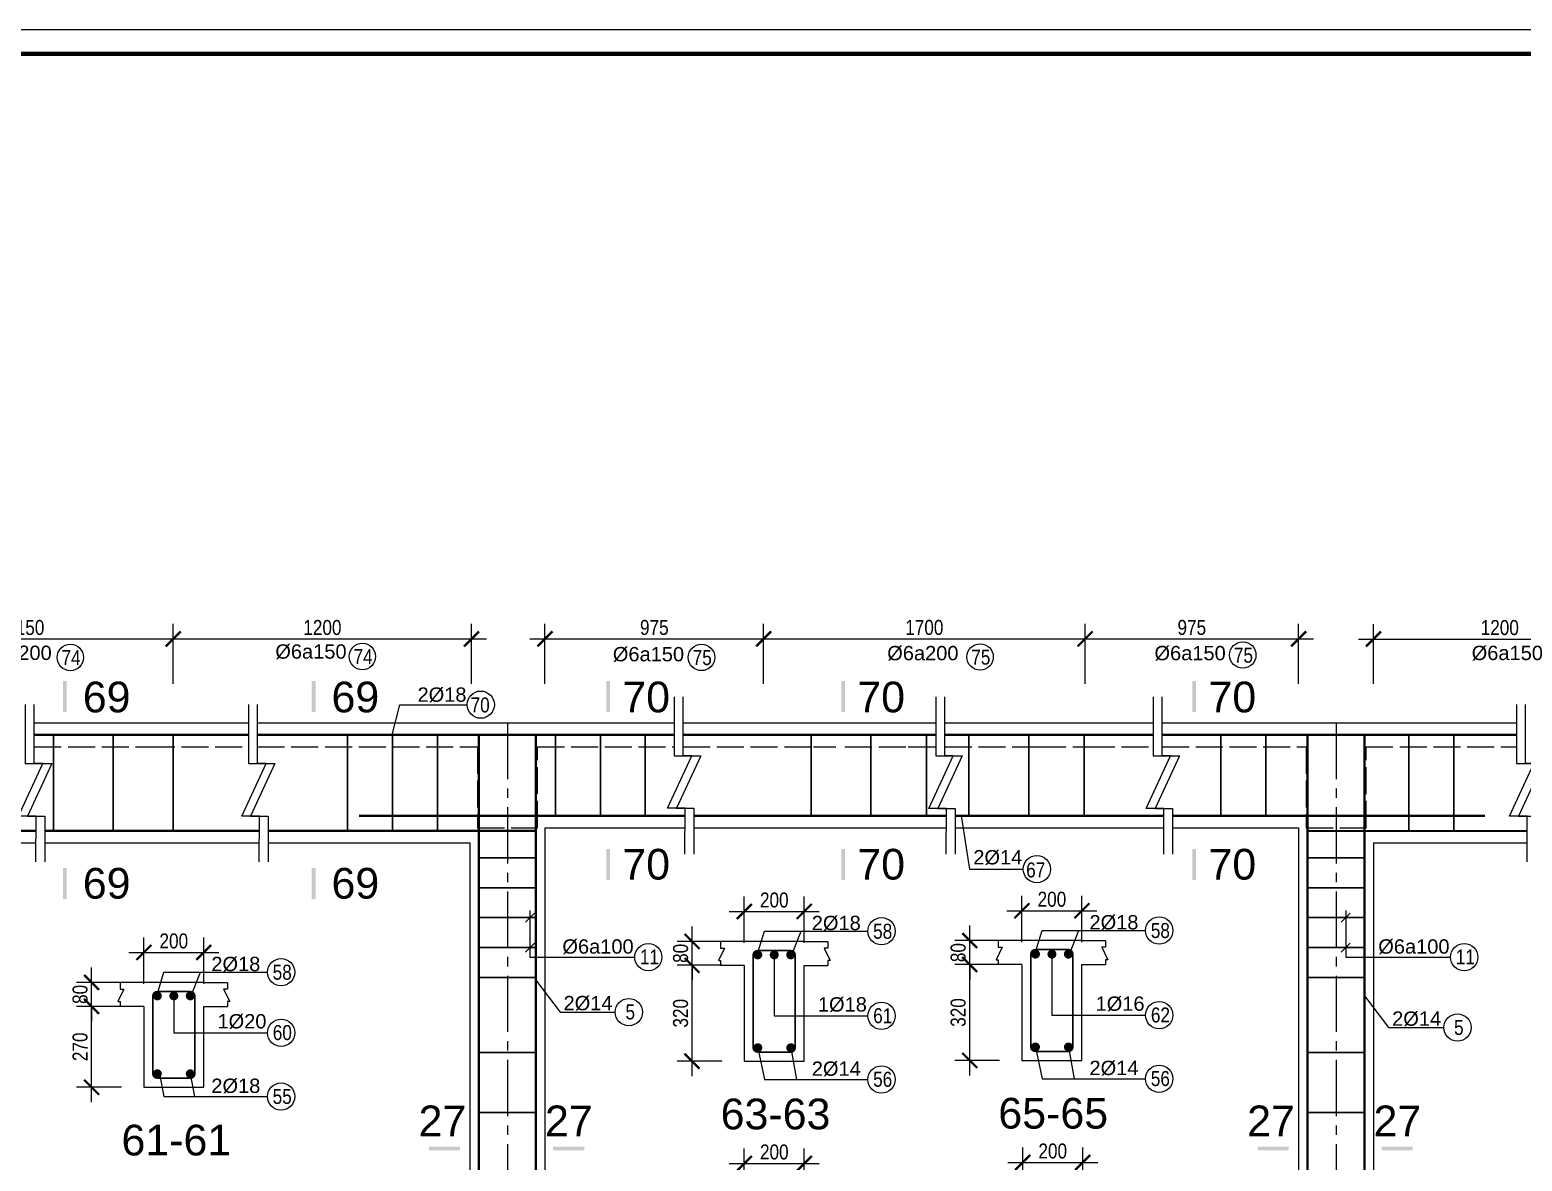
# Model space of a CAD drawing. Header units: inches. Extents: x 1604615 to 1925968, y -294302 to 52467.
# Drawn here: x 1654058 to 1673974, y -225307 to -210202 of the extents above; entities that cross this region are included whole.
import ezdxf

# ---------------------------------------------------------------- set-up
doc = ezdxf.new("R2010")
doc.units = ezdxf.units.IN
doc.header["$LTSCALE"] = 20
doc.header["$MEASUREMENT"] = 0
doc.linetypes.add('ACAD_ISO02W100', pattern=[15, 12, -3])
doc.linetypes.add('CENTER2', pattern=[1.125, 0.75, -0.125, 0.125, -0.125])
doc.layers.get('0').update_dxf_attribs({"lineweight": 13})
for name, color, linetype, lineweight in [('BORDER', 3, 'Continuous', 40), ('Duong bao', 4, 'Continuous', 30), ('duong thep', 211, 'Continuous', 70), ('net 0.2', 5, 'Continuous', 20), ('net dut', 7, 'Continuous', 9), ('truc', 16, 'CENTER2', 9)]:
    doc.layers.add(name, color=color, linetype=linetype, lineweight=lineweight)
doc.layers.add('TEXT', color=9, linetype='Continuous')
doc.styles.add('chu', font='VHELVCN.TTF')
doc.styles.add('thep', font='ARIAL.TTF')
doc.dimstyles.new('tl25', dxfattribs={"dimscale": 100, "dimtxt": 2, "dimasz": 2, "dimexe": 2, "dimexo": 3, "dimgap": 0.5, "dimtad": 1, "dimdec": 0, "dimlfac": 0.25, "dimdsep": 46, "dimtxsty": 'chu', "dimblk": 'ARCHTICK', "dimcen": 8, "dimdle": 2, "dimclrd": 1, "dimclre": 1, "dimclrt": 2, "dimadec": 0, "dimazin": 0, "dimtfac": 0.1, "dimtdec": 0, "dimtix": 1, "dimtmove": 2, "dimatfit": 3, "dimldrblk": 'ARCHTICK', "dimfxl": 6, "dimfxlon": 1, "dimtolj": 1, "dimlwe": -1, "dimarcsym": 0})

# ---------------------------------------------------------------- blocks, each defined once
blk = doc.blocks.new('_ArchTick')
at = {"color": 0, "linetype": 'ByBlock', "const_width": 0.15}
blk.add_lwpolyline([(-0.5, -0.5), (0.5, 0.5)], dxfattribs=at)
blk = doc.blocks.new('*D348')
at = {"color": 1}
for p, q in [((1652023, -218935), (1652023, -218135)), ((1655971, -218935), (1655971, -218135))]:
    blk.add_line(p, q, dxfattribs=at)
at = {"color": 1, "lineweight": -2}
blk.add_line((1651823, -218335), (1656171, -218335), dxfattribs=at)
at = {"layer": 'Defpoints', "color": 0}
for p in [(1655971, -218335), (1652023, -219615), (1655971, -220895)]:
    blk.add_point(p, dxfattribs=at)
at = {"color": 1, "lineweight": -2, "xscale": 200, "yscale": 200, "zscale": 200, "rotation": 180}
blk.add_blockref('_ArchTick', (1652023, -218335), dxfattribs=at)
at = {"color": 1, "lineweight": -2, "xscale": 200, "yscale": 200, "zscale": 200}
blk.add_blockref('_ArchTick', (1655971, -218335), dxfattribs=at)
at = {"color": 2, "insert": (1653997, -218183), "char_height": 200, "attachment_point": 5, "style": 'chu'}
blk.add_mtext('\\A1;2150', dxfattribs=at)
blk = doc.blocks.new('*D128')
at = {"color": 1}
for p, q in [((1655971, -218935), (1655971, -218135)), ((1659952, -218935), (1659952, -218135))]:
    blk.add_line(p, q, dxfattribs=at)
at = {"color": 1, "lineweight": -2}
blk.add_line((1655771, -218335), (1660152, -218335), dxfattribs=at)
at = {"layer": 'Defpoints', "color": 0}
for p in [(1659952, -218335), (1655971, -221295), (1659952, -221455)]:
    blk.add_point(p, dxfattribs=at)
at = {"color": 1, "lineweight": -2, "xscale": 200, "yscale": 200, "zscale": 200, "rotation": 180}
blk.add_blockref('_ArchTick', (1655971, -218335), dxfattribs=at)
at = {"color": 1, "lineweight": -2, "xscale": 200, "yscale": 200, "zscale": 200}
blk.add_blockref('_ArchTick', (1659952, -218335), dxfattribs=at)
at = {"color": 2, "insert": (1657962, -218183), "char_height": 200, "attachment_point": 5, "style": 'chu'}
blk.add_mtext('\\A1;1200', dxfattribs=at)
blk = doc.blocks.new('kk')
at = {"ltscale": 0.1}
for p, q in [((-71, 1140), (-71, 350)), ((49, 350), (49, 1140)), ((-162, -350), (162, 350)), ((-71, 350), (281, 350)), ((281, 350), (-44, -350)), ((162, 350), (49, 350)), ((73, -350), (-162, -350)), ((-44, -350), (189, -350)), ((71, -962), (73, -350)), ((189, -350), (189, -962))]:
    blk.add_line(p, q, dxfattribs=at)
blk = doc.blocks.new('*D349')
at = {"color": 1}
for p, q in [((1671990, -218936), (1671990, -218136)), ((1675361, -218936), (1675361, -218136))]:
    blk.add_line(p, q, dxfattribs=at)
at = {"color": 1, "lineweight": -2}
blk.add_line((1671790, -218336), (1675561, -218336), dxfattribs=at)
at = {"layer": 'Defpoints', "color": 0}
for p in [(1675361, -218336), (1671990, -221055), (1675361, -220895)]:
    blk.add_point(p, dxfattribs=at)
at = {"color": 1, "lineweight": -2, "xscale": 200, "yscale": 200, "zscale": 200, "rotation": 180}
blk.add_blockref('_ArchTick', (1671990, -218336), dxfattribs=at)
at = {"color": 1, "lineweight": -2, "xscale": 200, "yscale": 200, "zscale": 200}
blk.add_blockref('_ArchTick', (1675361, -218336), dxfattribs=at)
at = {"color": 2, "insert": (1673675, -218184), "char_height": 200, "attachment_point": 5, "style": 'chu'}
blk.add_mtext('\\A1;1200', dxfattribs=at)
blk = doc.blocks.new('*D251')
at = {"color": 1}
for p, q in [((1655579, -222940), (1655579, -222320)), ((1656379, -222940), (1656379, -222320))]:
    blk.add_line(p, q, dxfattribs=at)
at = {"color": 1, "lineweight": -2}
blk.add_line((1655379, -222520), (1656579, -222520), dxfattribs=at)
at = {"layer": 'Defpoints', "color": 0}
for p in [(1656379, -222520), (1655579, -223240), (1656379, -223240)]:
    blk.add_point(p, dxfattribs=at)
at = {"color": 1, "lineweight": -2, "xscale": 200, "yscale": 200, "zscale": 200, "rotation": 180}
blk.add_blockref('_ArchTick', (1655579, -222520), dxfattribs=at)
at = {"color": 1, "lineweight": -2, "xscale": 200, "yscale": 200, "zscale": 200}
blk.add_blockref('_ArchTick', (1656379, -222520), dxfattribs=at)
at = {"color": 2, "insert": (1655979, -222368), "char_height": 200, "attachment_point": 5, "style": 'chu'}
blk.add_mtext('\\A1;200', dxfattribs=at)
blk = doc.blocks.new('*D252')
at = {"color": 1, "lineweight": -2}
blk.add_line((1654882, -224520), (1654882, -223040), dxfattribs=at)
at = {"color": 1}
for p, q in [((1655279, -223240), (1654682, -223240)), ((1655279, -224320), (1654682, -224320))]:
    blk.add_line(p, q, dxfattribs=at)
at = {"layer": 'Defpoints', "color": 0}
for p in [(1654882, -223240), (1655579, -223240), (1655579, -224320)]:
    blk.add_point(p, dxfattribs=at)
at = {"color": 1, "lineweight": -2, "xscale": 200, "yscale": 200, "zscale": 200}
for p, rotation in [((1654882, -223240), 90), ((1654882, -224320), 270)]:
    blk.add_blockref('_ArchTick', p, dxfattribs=dict(at, rotation=rotation))
at = {"color": 2, "insert": (1654729, -223780), "char_height": 200, "attachment_point": 5, "rotation": 90, "style": 'chu'}
blk.add_mtext('\\A1;270', dxfattribs=at)
blk = doc.blocks.new('*D253')
at = {"color": 1, "lineweight": -2}
for p, q in [((1654882, -222920), (1654882, -222720)), ((1654882, -223240), (1654882, -222920)), ((1654882, -223240), (1654882, -223440))]:
    blk.add_line(p, q, dxfattribs=at)
at = {"color": 1}
for p, q in [((1655279, -222920), (1654682, -222920)), ((1655279, -223240), (1654682, -223240))]:
    blk.add_line(p, q, dxfattribs=at)
at = {"layer": 'Defpoints', "color": 0}
for p in [(1654882, -222920), (1655579, -222920), (1655579, -223240)]:
    blk.add_point(p, dxfattribs=at)
at = {"color": 1, "lineweight": -2, "xscale": 200, "yscale": 200, "zscale": 200}
for p, rotation in [((1654882, -222920), 270), ((1654882, -223240), 90)]:
    blk.add_blockref('_ArchTick', p, dxfattribs=dict(at, rotation=rotation))
at = {"color": 2, "insert": (1654729, -223080), "char_height": 200, "attachment_point": 5, "rotation": 90, "style": 'chu'}
blk.add_mtext('\\A1;80', dxfattribs=at)
blk = doc.blocks.new('*D254')
at = {"color": 1}
for p, q in [((1663593, -222392), (1663593, -221773)), ((1664393, -222392), (1664393, -221773))]:
    blk.add_line(p, q, dxfattribs=at)
at = {"color": 1, "lineweight": -2}
blk.add_line((1663393, -221973), (1664593, -221973), dxfattribs=at)
at = {"layer": 'Defpoints', "color": 0}
for p in [(1664393, -221973), (1663593, -222692), (1664393, -222692)]:
    blk.add_point(p, dxfattribs=at)
at = {"color": 1, "lineweight": -2, "xscale": 200, "yscale": 200, "zscale": 200, "rotation": 180}
blk.add_blockref('_ArchTick', (1663593, -221973), dxfattribs=at)
at = {"color": 1, "lineweight": -2, "xscale": 200, "yscale": 200, "zscale": 200}
blk.add_blockref('_ArchTick', (1664393, -221973), dxfattribs=at)
at = {"color": 2, "insert": (1663993, -221821), "char_height": 200, "attachment_point": 5, "style": 'chu'}
blk.add_mtext('\\A1;200', dxfattribs=at)
blk = doc.blocks.new('*D255')
at = {"color": 1, "lineweight": -2}
blk.add_line((1662895, -224172), (1662895, -222492), dxfattribs=at)
at = {"color": 1}
for p, q in [((1663293, -222692), (1662695, -222692)), ((1663293, -223972), (1662695, -223972))]:
    blk.add_line(p, q, dxfattribs=at)
at = {"layer": 'Defpoints', "color": 0}
for p in [(1662895, -222692), (1663593, -222692), (1663593, -223972)]:
    blk.add_point(p, dxfattribs=at)
at = {"color": 1, "lineweight": -2, "xscale": 200, "yscale": 200, "zscale": 200}
for p, rotation in [((1662895, -222692), 90), ((1662895, -223972), 270)]:
    blk.add_blockref('_ArchTick', p, dxfattribs=dict(at, rotation=rotation))
at = {"color": 2, "insert": (1662743, -223332), "char_height": 200, "attachment_point": 5, "rotation": 90, "style": 'chu'}
blk.add_mtext('\\A1;320', dxfattribs=at)
blk = doc.blocks.new('*D256')
at = {"color": 1, "lineweight": -2}
for p, q in [((1662895, -222372), (1662895, -222172)), ((1662895, -222692), (1662895, -222372)), ((1662895, -222692), (1662895, -222892))]:
    blk.add_line(p, q, dxfattribs=at)
at = {"color": 1}
for p, q in [((1663293, -222372), (1662695, -222372)), ((1663293, -222692), (1662695, -222692))]:
    blk.add_line(p, q, dxfattribs=at)
at = {"layer": 'Defpoints', "color": 0}
for p in [(1662895, -222372), (1663593, -222372), (1663593, -222692)]:
    blk.add_point(p, dxfattribs=at)
at = {"color": 1, "lineweight": -2, "xscale": 200, "yscale": 200, "zscale": 200}
for p, rotation in [((1662895, -222372), 270), ((1662895, -222692), 90)]:
    blk.add_blockref('_ArchTick', p, dxfattribs=dict(at, rotation=rotation))
at = {"color": 2, "insert": (1662743, -222532), "char_height": 200, "attachment_point": 5, "rotation": 90, "style": 'chu'}
blk.add_mtext('\\A1;80', dxfattribs=at)
blk = doc.blocks.new('*D257')
at = {"color": 1}
for p, q in [((1667298, -222382), (1667298, -221763)), ((1668098, -222382), (1668098, -221763))]:
    blk.add_line(p, q, dxfattribs=at)
at = {"color": 1, "lineweight": -2}
blk.add_line((1667098, -221963), (1668298, -221963), dxfattribs=at)
at = {"layer": 'Defpoints', "color": 0}
for p in [(1668098, -221963), (1667298, -222682), (1668098, -222682)]:
    blk.add_point(p, dxfattribs=at)
at = {"color": 1, "lineweight": -2, "xscale": 200, "yscale": 200, "zscale": 200, "rotation": 180}
blk.add_blockref('_ArchTick', (1667298, -221963), dxfattribs=at)
at = {"color": 1, "lineweight": -2, "xscale": 200, "yscale": 200, "zscale": 200}
blk.add_blockref('_ArchTick', (1668098, -221963), dxfattribs=at)
at = {"color": 2, "insert": (1667698, -221811), "char_height": 200, "attachment_point": 5, "style": 'chu'}
blk.add_mtext('\\A1;200', dxfattribs=at)
blk = doc.blocks.new('*D258')
at = {"color": 1, "lineweight": -2}
blk.add_line((1666601, -224162), (1666601, -222482), dxfattribs=at)
at = {"color": 1}
for p, q in [((1666998, -222682), (1666401, -222682)), ((1666998, -223962), (1666401, -223962))]:
    blk.add_line(p, q, dxfattribs=at)
at = {"layer": 'Defpoints', "color": 0}
for p in [(1666601, -222682), (1667298, -222682), (1667298, -223962)]:
    blk.add_point(p, dxfattribs=at)
at = {"color": 1, "lineweight": -2, "xscale": 200, "yscale": 200, "zscale": 200}
for p, rotation in [((1666601, -222682), 90), ((1666601, -223962), 270)]:
    blk.add_blockref('_ArchTick', p, dxfattribs=dict(at, rotation=rotation))
at = {"color": 2, "insert": (1666448, -223322), "char_height": 200, "attachment_point": 5, "rotation": 90, "style": 'chu'}
blk.add_mtext('\\A1;320', dxfattribs=at)
blk = doc.blocks.new('*D259')
at = {"color": 1, "lineweight": -2}
for p, q in [((1666601, -222362), (1666601, -222162)), ((1666601, -222682), (1666601, -222362)), ((1666601, -222682), (1666601, -222882))]:
    blk.add_line(p, q, dxfattribs=at)
at = {"color": 1}
for p, q in [((1666998, -222362), (1666401, -222362)), ((1666998, -222682), (1666401, -222682))]:
    blk.add_line(p, q, dxfattribs=at)
at = {"layer": 'Defpoints', "color": 0}
for p in [(1666601, -222362), (1667298, -222362), (1667298, -222682)]:
    blk.add_point(p, dxfattribs=at)
at = {"color": 1, "lineweight": -2, "xscale": 200, "yscale": 200, "zscale": 200}
for p, rotation in [((1666601, -222362), 270), ((1666601, -222682), 90)]:
    blk.add_blockref('_ArchTick', p, dxfattribs=dict(at, rotation=rotation))
at = {"color": 2, "insert": (1666448, -222522), "char_height": 200, "attachment_point": 5, "rotation": 90, "style": 'chu'}
blk.add_mtext('\\A1;80', dxfattribs=at)
blk = doc.blocks.new('*D397')
at = {"color": 1}
for p, q in [((1660932, -218934), (1660932, -218134)), ((1663851, -218934), (1663851, -218134))]:
    blk.add_line(p, q, dxfattribs=at)
at = {"color": 1, "lineweight": -2}
blk.add_line((1660732, -218334), (1664051, -218334), dxfattribs=at)
at = {"layer": 'Defpoints', "color": 0}
for p in [(1663851, -218334), (1660932, -220857), (1663851, -220856)]:
    blk.add_point(p, dxfattribs=at)
at = {"color": 1, "lineweight": -2, "xscale": 200, "yscale": 200, "zscale": 200, "rotation": 180}
blk.add_blockref('_ArchTick', (1660932, -218334), dxfattribs=at)
at = {"color": 1, "lineweight": -2, "xscale": 200, "yscale": 200, "zscale": 200}
blk.add_blockref('_ArchTick', (1663851, -218334), dxfattribs=at)
at = {"color": 2, "insert": (1662392, -218182), "char_height": 200, "attachment_point": 5, "style": 'chu'}
blk.add_mtext('\\A1;975', dxfattribs=at)
blk = doc.blocks.new('*D398')
at = {"color": 1}
for p, q in [((1663851, -218934), (1663851, -218134)), ((1668140, -218934), (1668140, -218134))]:
    blk.add_line(p, q, dxfattribs=at)
at = {"color": 1, "lineweight": -2}
blk.add_line((1663651, -218334), (1668340, -218334), dxfattribs=at)
at = {"layer": 'Defpoints', "color": 0}
for p in [(1668140, -218334), (1663851, -220856), (1668140, -221766)]:
    blk.add_point(p, dxfattribs=at)
at = {"color": 1, "lineweight": -2, "xscale": 200, "yscale": 200, "zscale": 200, "rotation": 180}
blk.add_blockref('_ArchTick', (1663851, -218334), dxfattribs=at)
at = {"color": 1, "lineweight": -2, "xscale": 200, "yscale": 200, "zscale": 200}
blk.add_blockref('_ArchTick', (1668140, -218334), dxfattribs=at)
at = {"color": 2, "insert": (1665995, -218182), "char_height": 200, "attachment_point": 5, "style": 'chu'}
blk.add_mtext('\\A1;1700', dxfattribs=at)
blk = doc.blocks.new('*D399')
at = {"color": 1}
for p, q in [((1668140, -218934), (1668140, -218134)), ((1670990, -218934), (1670990, -218134))]:
    blk.add_line(p, q, dxfattribs=at)
at = {"color": 1, "lineweight": -2}
blk.add_line((1667940, -218334), (1671190, -218334), dxfattribs=at)
at = {"layer": 'Defpoints', "color": 0}
for p in [(1670990, -218334), (1670990, -220855), (1668140, -221766)]:
    blk.add_point(p, dxfattribs=at)
at = {"color": 1, "lineweight": -2, "xscale": 200, "yscale": 200, "zscale": 200, "rotation": 180}
blk.add_blockref('_ArchTick', (1668140, -218334), dxfattribs=at)
at = {"color": 1, "lineweight": -2, "xscale": 200, "yscale": 200, "zscale": 200}
blk.add_blockref('_ArchTick', (1670990, -218334), dxfattribs=at)
at = {"color": 2, "insert": (1669565, -218182), "char_height": 200, "attachment_point": 5, "style": 'chu'}
blk.add_mtext('\\A1;975', dxfattribs=at)
blk = doc.blocks.new('*D290')
at = {"color": 1}
for p, q in [((1663593, -225757), (1663593, -225138)), ((1664393, -225757), (1664393, -225138))]:
    blk.add_line(p, q, dxfattribs=at)
at = {"color": 1, "lineweight": -2}
blk.add_line((1663393, -225338), (1664593, -225338), dxfattribs=at)
at = {"layer": 'Defpoints', "color": 0}
for p in [(1664393, -225338), (1663593, -226057), (1664393, -226057)]:
    blk.add_point(p, dxfattribs=at)
at = {"color": 1, "lineweight": -2, "xscale": 200, "yscale": 200, "zscale": 200, "rotation": 180}
blk.add_blockref('_ArchTick', (1663593, -225338), dxfattribs=at)
at = {"color": 1, "lineweight": -2, "xscale": 200, "yscale": 200, "zscale": 200}
blk.add_blockref('_ArchTick', (1664393, -225338), dxfattribs=at)
at = {"color": 2, "insert": (1663993, -225185), "char_height": 200, "attachment_point": 5, "style": 'chu'}
blk.add_mtext('\\A1;200', dxfattribs=at)
blk = doc.blocks.new('*D293')
at = {"color": 1}
for p, q in [((1667309, -225743), (1667309, -225124)), ((1668109, -225743), (1668109, -225124))]:
    blk.add_line(p, q, dxfattribs=at)
at = {"color": 1, "lineweight": -2}
blk.add_line((1667109, -225324), (1668309, -225324), dxfattribs=at)
at = {"layer": 'Defpoints', "color": 0}
for p in [(1668109, -225324), (1667309, -226043), (1668109, -226043)]:
    blk.add_point(p, dxfattribs=at)
at = {"color": 1, "lineweight": -2, "xscale": 200, "yscale": 200, "zscale": 200, "rotation": 180}
blk.add_blockref('_ArchTick', (1667309, -225324), dxfattribs=at)
at = {"color": 1, "lineweight": -2, "xscale": 200, "yscale": 200, "zscale": 200}
blk.add_blockref('_ArchTick', (1668109, -225324), dxfattribs=at)
at = {"color": 2, "insert": (1667709, -225172), "char_height": 200, "attachment_point": 5, "style": 'chu'}
blk.add_mtext('\\A1;200', dxfattribs=at)

msp = doc.modelspace()

# ---------------------------------------------------------------- linework, layer by layer
for p, q in [((1658895.1, -219615.5), (1658996, -219214)), ((1658996, -219214), (1659893.1, -219214)), ((1666488.1, -220695.5), (1666596.2, -221406.9)), ((1666596.2, -221406.9), (1667316.3, -221406.9)), ((1660671.7, -222115.7), (1660791.4, -221995.2)), ((1671559.7, -222115.7), (1671679.4, -221995.2)), ((1671559.7, -222115.7), (1671679.4, -221995.2)), ((1660671.7, -222515.7), (1660791.4, -222395.2)), ((1663592.7, -222372.3), (1663280.3, -222372.3)), ((1664392.7, -222372.3), (1663592.7, -222372.3)), ((1664392.7, -222372.3), (1664705.1, -222372.3)), ((1667298.5, -222362.5), (1666986.1, -222362.5)), ((1668098.5, -222362.5), (1667298.5, -222362.5)), ((1668098.5, -222362.5), (1668410.9, -222362.5)), ((1671559.7, -222515.7), (1671679.4, -222395.2)), ((1671559.7, -222515.7), (1671679.4, -222395.2)), ((1663992.7, -222552.3), (1663992.7, -223366.9)), ((1667698.5, -222542.5), (1667698.5, -223357.1)), ((1663592.7, -222692.3), (1663276.7, -222692.3)), ((1663592.7, -222692.3), (1663592.7, -223972.3)), ((1664392.7, -223972.3), (1664392.7, -222692.3)), ((1664392.7, -222692.3), (1664708.7, -222692.3)), ((1667298.5, -222682.5), (1666982.5, -222682.5)), ((1667298.5, -222682.5), (1667298.5, -223962.5)), ((1668098.5, -223962.5), (1668098.5, -222682.5)), ((1668098.5, -222682.5), (1668414.5, -222682.5)), ((1655579.5, -222919.7), (1655267.1, -222919.7)), ((1656379.5, -222919.7), (1655579.5, -222919.7)), ((1656379.5, -222919.7), (1656691.9, -222919.7)), ((1655579.5, -223239.7), (1655263.5, -223239.7)), ((1655579.5, -223239.7), (1655579.5, -224319.7)), ((1655979.5, -223099.7), (1655979.5, -223592.2)), ((1656379.5, -224319.7), (1656379.5, -223239.7)), ((1656379.5, -223239.7), (1656695.5, -223239.7)), ((1663992.7, -223366.9), (1665240.7, -223366.9)), ((1667698.5, -223357.1), (1668946.5, -223357.1)), ((1655979.5, -223592.2), (1657227.5, -223592.2)), ((1663592.7, -223972.3), (1664392.7, -223972.3)), ((1667298.5, -223962.5), (1668098.5, -223962.5)), ((1655579.5, -224319.7), (1656379.5, -224319.7))]:
    msp.add_line(p, q)
at = {"ltscale": 0.1}
for p, q in [((1666147.2, -219106), (1666147.2, -219895.7)), ((1666267.2, -219895.7), (1666267.2, -219106)), ((1669048.6, -219106), (1669048.6, -219895.7)), ((1669168.6, -219895.7), (1669168.6, -219106)), ((1659631.9, -219455.5), (1661231.9, -219455.5)), ((1666055.5, -220596.2), (1666380.4, -219895.7)), ((1666147.2, -219895.7), (1666499, -219895.7)), ((1666499, -219895.7), (1666174, -220596.2)), ((1666380.4, -219895.7), (1666267.2, -219895.7)), ((1668956.8, -220596.2), (1669281.8, -219895.7)), ((1669048.6, -219895.7), (1669400.3, -219895.7)), ((1669400.3, -219895.7), (1669075.3, -220596.2)), ((1669281.8, -219895.7), (1669168.6, -219895.7)), ((1666290.6, -220596.2), (1666055.5, -220596.2)), ((1666174, -220596.2), (1666407.2, -220596.2)), ((1666288.5, -221208.2), (1666290.6, -220596.2)), ((1666407.2, -220596.2), (1666407.2, -221208.2)), ((1669191.9, -220596.2), (1668956.8, -220596.2)), ((1669075.3, -220596.2), (1669308.5, -220596.2)), ((1669189.8, -221208.2), (1669191.9, -220596.2)), ((1669308.5, -220596.2), (1669308.5, -221208.2)), ((1660931.9, -220857.4), (1662801.5, -220856)), ((1660931.9, -220857.4), (1660931.9, -226152.8)), ((1662919, -220855.5), (1665076.5, -220855.8)), ((1665076.5, -220855.8), (1665921.8, -220856)), ((1665921.8, -220855.5), (1666289.7, -220855.5)), ((1666407.2, -220855.5), (1667199.9, -220855.5)), ((1667199.9, -220855.5), (1669144.4, -220855.5)), ((1669076.4, -220855.5), (1669191, -220855.5)), ((1669308.5, -220855.5), (1670478.2, -220855.5)), ((1670361.4, -220855.5), (1670989.7, -220855.4)), ((1670989.7, -220855.4), (1670989.7, -226152.8)), ((1651418.4, -221055.5), (1654140.1, -221056)), ((1654258, -221055.5), (1657119.5, -221055.5)), ((1657237.4, -221055.5), (1659931.9, -221055.5)), ((1659931.9, -221055.5), (1659931.9, -226152.8)), ((1671989.7, -221055.5), (1671989.7, -226152.8)), ((1671989.7, -221055.5), (1674039.9, -221055.5))]:
    msp.add_line(p, q, dxfattribs=at)
msp.add_lwpolyline([(1604615, -210202.5), (1604615, -294302.5), (1723515, -294302.5), (1723515, -210202.5)], close=True)
for points in [[(1654118, -219455.5), (1656977.4, -219455.5)], [(1657097.4, -219455.5), (1659631.9, -219455.5)], [(1661231.9, -219455.5), (1662659, -219455.5)], [(1662777.2, -219455.5), (1664936.5, -219455.5)], [(1664936.5, -219455.5), (1665849.6, -219455.5)], [(1665781.8, -219455.5), (1666147.2, -219455.5)], [(1666267.2, -219455.5), (1667199.9, -219455.5)], [(1667199.9, -219455.5), (1669048.6, -219455.5)], [(1669168.6, -219455.5), (1669262.6, -219455.5)], [(1669262.6, -219455.5), (1670221.5, -219455.5)], [(1670221.5, -219455.5), (1672289.7, -219455.5)], [(1672289.7, -219455.5), (1673897.8, -219455.5)]]:
    msp.add_lwpolyline(points, dxfattribs=at)
for points in [[(1660731.5, -221961.1), (1660731.5, -222582.9), (1662129.8, -222582.9)], [(1671619.6, -221961.1), (1671619.6, -222582.9), (1673017.8, -222582.9)], [(1663772.7, -222522.3), (1663861.4, -222237.5), (1665241.6, -222237.5)], [(1664212.7, -222582.3), (1664350.7, -222237.5)], [(1667478.5, -222512.5), (1667567.2, -222227.7), (1668947.4, -222227.7)], [(1667918.5, -222572.5), (1668056.5, -222227.7)], [(1663276.7, -222372.3), (1663276.7, -222461), (1663327.6, -222461), (1663246.8, -222629.4), (1663276.7, -222629.4), (1663276.7, -222692.3)], [(1664708.7, -222372.3), (1664708.7, -222461), (1664657.8, -222461), (1664738.6, -222629.4), (1664708.7, -222629.4), (1664708.7, -222692.3)], [(1666982.5, -222362.5), (1666982.5, -222451.2), (1667033.4, -222451.2), (1666952.6, -222619.6), (1666982.5, -222619.6), (1666982.5, -222682.5)], [(1668414.5, -222362.5), (1668414.5, -222451.2), (1668363.6, -222451.2), (1668444.3, -222619.6), (1668414.5, -222619.6), (1668414.5, -222682.5)], [(1655759.5, -223069.7), (1655848.2, -222784.9), (1657228.4, -222784.9)], [(1656199.5, -223129.7), (1656337.5, -222784.9)], [(1655263.5, -222919.7), (1655263.5, -223008.4), (1655314.4, -223008.4), (1655233.6, -223176.8), (1655263.5, -223176.8), (1655263.5, -223239.7)], [(1656695.5, -222919.7), (1656695.5, -223008.4), (1656644.6, -223008.4), (1656725.3, -223176.8), (1656695.5, -223176.8), (1656695.5, -223239.7)], [(1660811.9, -222891.9), (1661134, -223316.4), (1661870.3, -223316.4)], [(1671869.7, -223099.1), (1672191.8, -223523.6), (1672928.2, -223523.6)], [(1663772.7, -223792.3), (1663861.4, -224215.8), (1665241.6, -224215.8)], [(1664212.7, -223792.3), (1664290.1, -224215.8)], [(1667478.5, -223782.5), (1667567.2, -224206.1), (1668947.4, -224206.1)], [(1667918.5, -223782.5), (1667995.9, -224206.1)], [(1655789.5, -224139.7), (1655848.2, -224444.8), (1657228.4, -224444.8)], [(1656199.5, -224139.7), (1656255.2, -224444.8)]]:
    msp.add_lwpolyline(points)
at = {"const_width": 60}
for points in [[(1663742.7, -222552.3, -1), (1663802.7, -222552.3, -1)], [(1663962.7, -222552.3, -1), (1664022.7, -222552.3, -1)], [(1664242.7, -222552.3, 1), (1664182.7, -222552.3, 1)], [(1667448.5, -222542.5, -1), (1667508.5, -222542.5, -1)], [(1667668.5, -222542.5, -1), (1667728.5, -222542.5, -1)], [(1667948.5, -222542.5, 1), (1667888.5, -222542.5, 1)], [(1655729.5, -223099.7, -1), (1655789.5, -223099.7, -1)], [(1655949.5, -223099.7, -1), (1656009.5, -223099.7, -1)], [(1656229.5, -223099.7, 1), (1656169.5, -223099.7, 1)], [(1663742.7, -223792.3, 1), (1663802.7, -223792.3, 1)], [(1664242.7, -223792.3, -1), (1664182.7, -223792.3, -1)], [(1667448.5, -223782.5, 1), (1667508.5, -223782.5, 1)], [(1667948.5, -223782.5, -1), (1667888.5, -223782.5, -1)], [(1655729.5, -224139.7, 1), (1655789.5, -224139.7, 1)], [(1656229.5, -224139.7, -1), (1656169.5, -224139.7, -1)]]:
    msp.add_lwpolyline(points, format="xyb", close=True, dxfattribs=at)
for centre, radius in [((1654598.5, -218581.9), 176.4), ((1658495.5, -218568.9), 176.4), ((1663021.5, -218581.5), 176.4), ((1666739.7, -218575.5), 176.4), ((1670244.5, -218549), 176.4), ((1660075, -219212), 181.9), ((1667498.2, -221406.9), 181.9), ((1665423.5, -222237.5), 181.9), ((1669129.3, -222227.7), 181.9), ((1662311.7, -222582.9), 181.9), ((1673199.7, -222582.9), 181.9), ((1657410.3, -222784.9), 181.9), ((1662052.2, -223316.4), 181.9), ((1665424.9, -223366.9), 181.9), ((1669130.7, -223357.1), 181.9), ((1657411.7, -223592.2), 181.9), ((1673110.1, -223523.6), 181.9), ((1665423.5, -224215.8), 181.9), ((1669129.3, -224206.1), 181.9), ((1657410.3, -224444.8), 181.9)]:
    msp.add_circle(centre, radius)
for points in [[(1654551.1, -218897.1), (1654501.1, -218897.1), (1654551.1, -219311.4), (1654501.1, -219311.4)], [(1657870.2, -218897.1), (1657820.2, -218897.1), (1657870.2, -219311.4), (1657820.2, -219311.4)], [(1661800.6, -218897.1), (1661750.6, -218897.1), (1661800.6, -219311.4), (1661750.6, -219311.4)], [(1664936.6, -218897.1), (1664886.6, -218897.1), (1664936.6, -219311.4), (1664886.6, -219311.4)], [(1669623.1, -218897.1), (1669573.1, -218897.1), (1669623.1, -219311.4), (1669573.1, -219311.4)], [(1661800.6, -221138.5), (1661750.6, -221138.5), (1661800.6, -221552.8), (1661750.6, -221552.8)], [(1664936.6, -221138.5), (1664886.6, -221138.5), (1664936.6, -221552.8), (1664886.6, -221552.8)], [(1669623.1, -221138.5), (1669573.1, -221138.5), (1669623.1, -221552.8), (1669573.1, -221552.8)], [(1654551.1, -221392.7), (1654501.1, -221392.7), (1654551.1, -221807), (1654501.1, -221807)], [(1657870.2, -221392.7), (1657820.2, -221392.7), (1657870.2, -221807), (1657820.2, -221807)], [(1659798.7, -225163.8), (1659798.7, -225113.8), (1659384.4, -225163.8), (1659384.4, -225113.8)], [(1661456.2, -225163.8), (1661456.2, -225113.8), (1661041.9, -225163.8), (1661041.9, -225113.8)], [(1670856.5, -225163.8), (1670856.5, -225113.8), (1670442.2, -225163.8), (1670442.2, -225113.8)], [(1672514, -225163.8), (1672514, -225113.8), (1672099.7, -225163.8), (1672099.7, -225113.8)]]:
    msp.add_trace(points)
at = {"layer": 'BORDER', "ltscale": 0.1}
for p, q in [((1654118, -219615.5), (1656977.4, -219615.5)), ((1656977.4, -219615.5), (1654432.9, -219615.5)), ((1657097.4, -219615.5), (1662659, -219615.5)), ((1660051.9, -219615.5), (1660051.9, -226152.8)), ((1660811.9, -219615.5), (1660811.9, -226152.8)), ((1662777.2, -219615.5), (1664936.5, -219615.5)), ((1662777.2, -219615.5), (1664516.9, -219615.5)), ((1664936.5, -219615.5), (1665781.8, -219615.5)), ((1665781.8, -219615.5), (1666147.2, -219615.5)), ((1666267.2, -219615.5), (1667199.9, -219615.5)), ((1667199.9, -219615.5), (1669048.6, -219615.5)), ((1669262.6, -219615.5), (1670101.5, -219615.5)), ((1670221.5, -219615.5), (1673897.8, -219615.5)), ((1671109.7, -221055.5), (1671109.7, -219608.6)), ((1671869.7, -219615.5), (1671869.7, -226152.8)), ((1659731.5, -220695.5), (1658451.5, -220695.5)), ((1659731.5, -220695.5), (1662802.1, -220696)), ((1662919, -220695.5), (1665076.5, -220695.8)), ((1665076.5, -220695.8), (1665921.8, -220695.5)), ((1665921.8, -220695.5), (1666290.3, -220695.5)), ((1666407.2, -220695.5), (1667361.7, -220695.5)), ((1667199.9, -220695.5), (1669145.4, -220695.5)), ((1669076.4, -220695.5), (1669191.6, -220695.5)), ((1669308.5, -220695.5), (1670361.4, -220695.5)), ((1670361.4, -220695.5), (1672194.2, -220695.5)), ((1672194.2, -220695.5), (1673474.2, -220695.5)), ((1651418.4, -220895.5), (1654140.7, -220896)), ((1654258, -220895.5), (1657120.1, -220895.5)), ((1657237.4, -220895.5), (1660811.9, -220895.5)), ((1671109.7, -220902.3), (1674040.5, -220896)), ((1671109.7, -221055.5), (1671109.7, -226152.8))]:
    msp.add_line(p, q, dxfattribs=at)
for points in [[(1660432.9, -219615.5), (1657097.4, -219615.5)], [(1660432.9, -219615.5), (1662659, -219615.5)], [(1669262.6, -219615.5), (1669168.6, -219615.5)], [(1670221.5, -219615.5), (1669262.6, -219615.5)], [(1671488.7, -219615.5), (1670221.5, -219615.5)], [(1671488.7, -219615.5), (1673897.8, -219615.5)]]:
    msp.add_lwpolyline(points, dxfattribs=at)
at = {"layer": 'Duong bao', "ltscale": 0.1}
for p, q in [((1654371.5, -220895.5), (1654371.5, -219615.5)), ((1655171.5, -220895.5), (1655171.5, -219615.5)), ((1655971.5, -220895.5), (1655971.5, -219615.5)), ((1658296.9, -220895.5), (1658296.9, -219615.5)), ((1658896.9, -220895.5), (1658896.9, -219615.5)), ((1659496.9, -220895.5), (1659496.9, -219615.5)), ((1661071.6, -220695.7), (1661071.6, -219615.7)), ((1661671.6, -220695.7), (1661671.6, -219615.7)), ((1662271.6, -220695.7), (1662271.6, -219615.7)), ((1664483.6, -220695.5), (1664483.6, -219615.5)), ((1665283.6, -220695.5), (1665283.6, -219615.5)), ((1666024.2, -220695.5), (1666024.2, -219615.5)), ((1666588.3, -220695.5), (1666588.3, -219615.5)), ((1667388.3, -220695.5), (1667388.3, -219615.5)), ((1668128.9, -220695.5), (1668128.9, -219615.5)), ((1669952.4, -220695.5), (1669952.4, -219615.5)), ((1670552.4, -220695.5), (1670552.4, -219615.5)), ((1672463.1, -220895.5), (1672463.1, -219615.5)), ((1673063.1, -220895.5), (1673063.1, -219615.5)), ((1660051.9, -221255.5), (1660811.9, -221255.5)), ((1671109.7, -221255.5), (1671869.7, -221255.5)), ((1660051.9, -221655.5), (1660811.9, -221655.5)), ((1671109.7, -221655.5), (1671869.7, -221655.5)), ((1660051.9, -222055.5), (1660811.9, -222055.5)), ((1671109.7, -222055.5), (1671869.7, -222055.5)), ((1660051.9, -222455.5), (1660811.9, -222455.5)), ((1671109.7, -222455.5), (1671869.7, -222455.5)), ((1660051.9, -222855.5), (1660811.9, -222855.5)), ((1671109.7, -222855.5), (1671869.7, -222855.5)), ((1660051.9, -223855.5), (1660811.9, -223855.5)), ((1671109.7, -223855.5), (1671869.7, -223855.5)), ((1660051.9, -224655.5), (1660811.9, -224655.5)), ((1671109.7, -224655.5), (1671869.7, -224655.5))]:
    msp.add_line(p, q, dxfattribs=at)
at = {"layer": 'Duong bao'}
for p, q in [((1663712.7, -222552.3), (1663712.7, -223792.3)), ((1664212.7, -222492.3), (1663772.7, -222492.3)), ((1664272.7, -223792.3), (1664272.7, -222552.3)), ((1667418.5, -222542.5), (1667418.5, -223782.5)), ((1667918.5, -222482.5), (1667478.5, -222482.5)), ((1667978.5, -223782.5), (1667978.5, -222542.5)), ((1656199.5, -223039.7), (1655759.5, -223039.7)), ((1655699.5, -223099.7), (1655699.5, -224139.7)), ((1656259.5, -224139.7), (1656259.5, -223099.7)), ((1667478.5, -223842.5), (1667918.5, -223842.5)), ((1663772.7, -223852.3), (1664212.7, -223852.3)), ((1655759.5, -224199.7), (1656199.5, -224199.7))]:
    msp.add_line(p, q, dxfattribs=at)
for centre, start, end in [((1663772.7, -222552.3), 90, 180), ((1664212.7, -222552.3), 0, 90), ((1667478.5, -222542.5), 90, 180), ((1667918.5, -222542.5), 0, 90), ((1655759.5, -223099.7), 90, 180), ((1656199.5, -223099.7), 0, 90), ((1663772.7, -223792.3), 180, 270), ((1664212.7, -223792.3), 270, 0), ((1667478.5, -223782.5), 180, 270), ((1667918.5, -223782.5), 270, 0), ((1655759.5, -224139.7), 180, 270), ((1656199.5, -224139.7), 270, 0)]:
    msp.add_arc(centre, 60, start, end, dxfattribs=at)
at = {"layer": 'duong thep'}
msp.add_lwpolyline([(1604935, -210522.5), (1604935, -293982.5), (1723195, -293982.5), (1723195, -210522.5)], close=True, dxfattribs=at)
at = {"layer": 'net dut', "linetype": 'ACAD_ISO02W100', "ltscale": 1.5}
for p, q in [((1654118, -219775.5), (1655631.9, -219775.5)), ((1655631.9, -219775.5), (1656977.4, -219775.5)), ((1657097.4, -219775.5), (1660031.9, -219775.5)), ((1660031.9, -219775.5), (1660031.9, -220854.6)), ((1660831.9, -219775.5), (1662659, -219775.5)), ((1660831.9, -220854.6), (1660831.9, -219775.5)), ((1662777.2, -219775.5), (1664515.9, -219775.5)), ((1664515.9, -219775.5), (1664816.5, -219775.5)), ((1664936.5, -219775.5), (1665781.8, -219775.5)), ((1665781.8, -219775.5), (1666147.2, -219775.5)), ((1666267.2, -219775.5), (1667525, -219775.5)), ((1667525, -219775.5), (1668177.5, -219775.5)), ((1668177.5, -219775.5), (1669048.6, -219775.5)), ((1669168.6, -219775.5), (1671089.7, -219775.5)), ((1671089.7, -219775.5), (1671089.7, -220855.1)), ((1671889.7, -219775.5), (1673897.8, -219775.5)), ((1671889.7, -220855.1), (1671889.7, -219775.5)), ((1660031.9, -220854.6), (1660831.9, -220854.6)), ((1671089.7, -220855.1), (1671889.7, -220855.1))]:
    msp.add_line(p, q, dxfattribs=at)
at = {"layer": 'truc', "linetype": 'CENTER2', "ltscale": 50}
for points in [[(1660431.9, -219455.5), (1660431.9, -226152.8)], [(1671489.7, -219455.5), (1671489.7, -226152.8)]]:
    msp.add_lwpolyline(points, dxfattribs=at)

# ---------------------------------------------------------------- block references
for p in [(1654068.7, -220349), (1657048.1, -220349), (1662729.8, -220246), (1673968.5, -220349)]:
    msp.add_blockref('kk', p)

# ---------------------------------------------------------------- texts
at = {"layer": 'net 0.2', "style": 'chu'}
for s, p in [('70', (1659940.2, -219316)), ('67', (1667354.3, -221518.2))]:
    msp.add_text(s, height=200, dxfattribs=at).set_placement(p)
at = {"layer": 'net 0.2', "char_height": 200, "width": 363.074, "style": 'chu'}
for s, insert, attachment_point in [('74', (1658377.7, -218470.9), 1), ('75', (1670126.7, -218451), 1), ('74', (1654480.7, -218483.9), 1), ('75', (1662903.7, -218483.5), 1), ('75', (1666621.9, -218477.6), 1), ('58', (1665311.9, -222340.2), 7), ('58', (1669017.7, -222330.4), 7), ('11', (1662200.1, -222480.3), 1), ('11', (1673088.1, -222480.3), 1), ('58', (1657298.7, -222887.5), 7), ('5', (1662006.9, -223213.7), 1), ('62', (1669019.1, -223254.5), 1), ('61', (1665313.3, -223264.3), 1), ('5', (1673064.7, -223420.9), 1), ('60', (1657300.1, -223489.6), 1), ('56', (1665311.9, -224113.2), 1), ('56', (1669017.7, -224103.4), 1), ('55', (1657298.7, -224342.2), 1)]:
    msp.add_mtext(s, dxfattribs=dict(at, insert=insert, attachment_point=attachment_point))
at = {"layer": 'TEXT', "style": 'thep'}
for s, height, p in [('%%C6a200', 191.25, (1653399.2, -218615.3)), ('%%C6a150', 191.25, (1657333.9, -218598)), ('%%C6a150', 191.25, (1661838.4, -218633.2)), ('%%C6a200', 191.25, (1665500.4, -218619.3)), ('%%C6a150', 191.25, (1669067.1, -218618.9)), ('%%C6a150', 191.25, (1673300.2, -218616.9)), ('69', 409.93, (1654764.8, -219314.5)), ('69', 409.93, (1658083.8, -219314.5)), ('2%%C18', 191.25, (1659231.8, -219173.1)), ('70', 409.93, (1661965, -219314.5)), ('70', 409.93, (1665101, -219314.5)), ('70', 409.93, (1669787.5, -219314.5)), ('70', 409.93, (1661965, -221547.3)), ('70', 409.93, (1665101, -221547.3)), ('2%%C14', 191.25, (1666649.2, -221344.7)), ('70', 409.93, (1669787.5, -221547.3)), ('69', 409.93, (1654764.8, -221801.6)), ('69', 409.93, (1658083.8, -221801.6)), ('2%%C18', 191.25, (1664493.5, -222222.2)), ('2%%C18', 191.25, (1668199.2, -222212.4)), ('%%C6a100', 191.25, (1661165.2, -222536.1)), ('%%C6a100', 191.25, (1672053.3, -222536.1)), ('2%%C18', 191.25, (1656480.2, -222769.6)), ('2%%C14', 191.25, (1661180.7, -223291.9)), ('1%%C18', 191.25, (1664575.1, -223309.1)), ('1%%C16', 191.25, (1668280.9, -223299.3)), ('1%%C20', 191.25, (1656561.9, -223534.4)), ('2%%C14', 191.25, (1672238.5, -223499.1)), ('2%%C14', 191.25, (1664493.5, -224167)), ('2%%C14', 191.25, (1668199.2, -224157.2)), ('2%%C18', 191.25, (1656480.2, -224395.9)), ('27', 409.93, (1659246.2, -224973.9)), ('27', 409.93, (1660932.3, -224973.9)), ('63-63', 409.93, (1663277.4, -224881.5)), ('65-65', 409.93, (1666983.2, -224871.7)), ('27', 409.93, (1670304, -224973.9)), ('27', 409.93, (1671990.1, -224973.9)), ('61-61', 409.93, (1655281, -225229.9))]:
    msp.add_text(s, height=height, dxfattribs=at).set_placement(p)

# ---------------------------------------------------------------- dimensions: what is measured, and where the dimension line sits
for base, p1, p2, text, picture, middle in [((1655971.5, -218334.8), (1652023.4, -219615.5), (1655971.5, -220895.5), '2150', '*D348', (1653997.4, -218182.6)), ((1659951.9, -218334.8), (1655971.5, -221295.5), (1659951.9, -221455.5), '1200', '*D128', (1657961.7, -218182.6)), ((1663851.2, -218334.4), (1660931.9, -220857.4), (1663851.2, -220855.6), '975', '*D397', (1662391.6, -218182.3)), ((1668139.7, -218334.4), (1663851.2, -220855.6), (1668139.7, -221765.6), '1700', '*D398', (1665995.5, -218182.3)), ((1670989.7, -218334.4), (1668139.7, -221765.6), (1670989.7, -220855.4), '975', '*D399', (1669564.7, -218182.3)), ((1675360.7, -218335.8), (1671989.7, -221055.5), (1675360.7, -220895.5), '1200', '*D349', (1673675.2, -218183.7))]:
    dim = msp.add_linear_dim(base=base, p1=p1, p2=p2, text=text, dimstyle='tl25')
    dim.commit()
    dim.dimension.update_dxf_attribs({"geometry": picture, "text_midpoint": middle})
for base, p1, p2, picture, middle in [((1664392.7, -221973), (1663592.7, -222692.3), (1664392.7, -222692.3), '*D254', (1663992.7, -221820.9)), ((1668098.5, -221963.2), (1667298.5, -222682.5), (1668098.5, -222682.5), '*D257', (1667698.5, -221811.1)), ((1656379.5, -222520.4), (1655579.5, -223239.7), (1656379.5, -223239.7), '*D251', (1655979.5, -222368.2)), ((1668109.2, -225324.1), (1667309.2, -226043.3), (1668109.2, -226043.3), '*D293', (1667709.2, -225171.9)), ((1664392.7, -225337.6), (1663592.7, -226056.8), (1664392.7, -226056.8), '*D290', (1663992.7, -225185.4))]:
    dim = msp.add_linear_dim(base=base, p1=p1, p2=p2, dimstyle='tl25')
    dim.commit()
    dim.dimension.update_dxf_attribs({"geometry": picture, "text_midpoint": middle})
for base, p1, p2, picture, middle in [((1662894.8, -222372.3), (1663592.7, -222692.3), (1663592.7, -222372.3), '*D256', (1662742.7, -222532.3)), ((1666600.6, -222362.5), (1667298.5, -222682.5), (1667298.5, -222362.5), '*D259', (1666448.4, -222522.5)), ((1662894.8, -222692.3), (1663592.7, -223972.3), (1663592.7, -222692.3), '*D255', (1662742.7, -223332.3)), ((1666600.6, -222682.5), (1667298.5, -223962.5), (1667298.5, -222682.5), '*D258', (1666448.4, -223322.5)), ((1654881.6, -222919.7), (1655579.5, -223239.7), (1655579.5, -222919.7), '*D253', (1654729.4, -223079.7)), ((1654881.6, -223239.7), (1655579.5, -224319.7), (1655579.5, -223239.7), '*D252', (1654729.4, -223779.7))]:
    dim = msp.add_linear_dim(base=base, p1=p1, p2=p2, angle=90, dimstyle='tl25')
    dim.commit()
    dim.dimension.update_dxf_attribs({"geometry": picture, "text_midpoint": middle})

doc.saveas('drawing.dxf')
